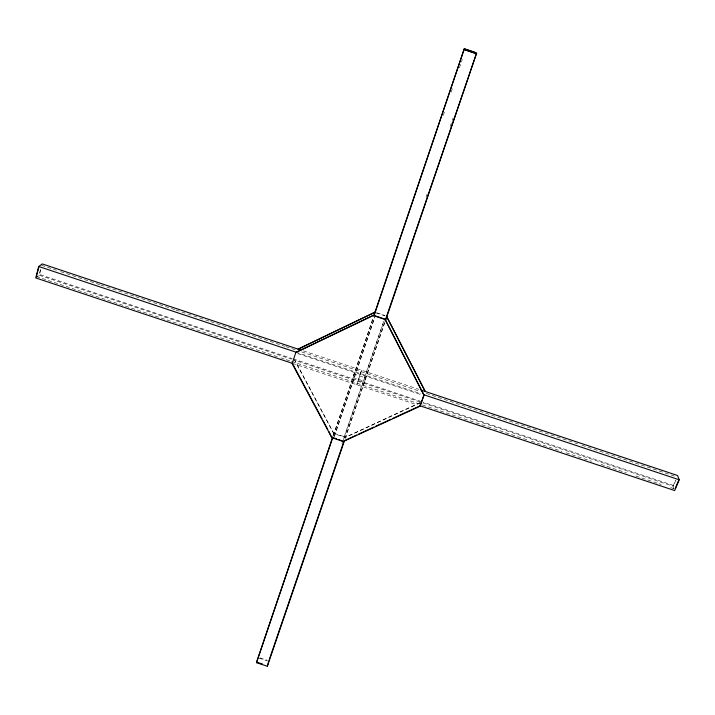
<?xml version="1.0" encoding="UTF-8"?>
<svg xmlns="http://www.w3.org/2000/svg" width="715" height="715" viewBox="0 0 715 715"><rect width="100%" height="100%" fill="white"/><g stroke="black" fill="none" stroke-linecap="round" stroke-linejoin="round"><path stroke-width="0.54" stroke-dasharray="3.58 2.68" d="M420.322 402.491L345.238 437.419L333.851 433.639L294.562 360.208L420.25 402.044M40.549 269.341L39.236 274.381L292.256 358.599M35.75 277.929L39.298 275.248L40.907 269.063M333.851 433.639L294.696 359.868M333.136 435.748L373.123 317.764M333.467 435.462L374.124 315.512M334.298 436.123L374.562 317.433M334.298 436.713L374.892 317.031M443.3 115.401L444.373 112.237M451.174 92.181L452.613 87.954M459.414 67.898L462.283 59.452M341.967 443.372L383.91 320.552M426.069 197.134L427.15 193.971M450.209 126.457L453.096 118.011M343.468 439.761L383.955 321.232M384.438 322.715L345.238 437.419L421.296 402.393L673.021 486.173L674.022 488.801M345.211 438.51L385.644 320.24M673.021 486.173L675.487 480.346M676.05 479.837L673.637 485.539L423.137 402.161M260.037 657.889L266.909 660.151M258.991 658.14L267.642 660.982M333.959 433.254L345.336 437.026M303.401 350.886L418.91 389.353M41.604 265.31L56.405 270.234M60.632 271.646L99.751 284.668M100.806 285.026L134.643 296.287M135.698 296.645L174.817 309.667M175.872 310.024L209.701 321.285M210.755 321.634L284.767 346.283M285.821 346.632L295.34 349.805M301.676 351.914L419.911 391.284M426.265 393.402L577.711 443.836M581.947 445.248L676.202 476.637M295.93 352.155L420.903 393.768M297.771 353.621L421.341 394.769M293.32 358.948L422.082 401.812M39.298 275.248L291.38 359.144M36.402 276.517L279.869 357.545M280.923 357.893L285.16 359.305M286.223 359.654L290.451 361.066M291.514 361.415L421.367 404.636M422.431 404.985L527.044 439.805M531.263 441.209L561.91 451.406M566.137 452.818L591.502 461.255M601.011 464.419L626.367 472.856M635.876 476.029L658.068 483.412M659.132 483.76L661.241 484.466M670.75 487.63L674.978 489.033M292.319 363.309L416.925 404.77M376.93 312.839L384.724 315.44M375.884 312.812L385.626 316.075M365.58 377.904L364.73 381.417L353.103 377.547L354.041 374.061L365.58 377.904M361.513 370.236L356.856 384.786L361.513 370.236"/><path stroke-width="1.07" d="M374.124 315.512L464.294 48.745L476.664 52.937L385.644 320.24M423.995 395.172L385.099 319.176L373.302 315.235L295.787 352.486L373.221 315.538L385.028 319.48L423.995 395.172L420.062 406.209L343.334 441.504L331.849 437.687L292.167 363.649L295.93 352.155L38.726 266.507L35.75 277.929L292.319 363.309L322.045 418.793M420.062 406.209L424.031 394.805L679.25 479.783L674.692 490.553L420.098 405.834L392.884 418.355M386.601 316.396L425.202 391.454L386.601 316.396L476.306 53.991M343.334 441.504L338.579 439.493M36.402 276.517L38.78 267.392M332.779 436.802L256.453 662.68L267.339 666.255L268.876 660.794M331.849 437.687L328.829 431.449M373.838 315.655L464.294 48.745M256.453 662.68L332.752 437.562L331.957 437.294M269.233 659.739L344.156 440.574M385.162 320.615L386.243 317.451M267.339 666.255L344.487 440.619L356.588 435.051M675.38 488.077L678.624 480.435M38.726 266.507L42.257 263.915L300.246 349.841M358.599 434.121L373.722 427.168M375.741 426.238L390.864 419.285M257.704 662.492L262.539 664.074M333.726 437.884L336.64 438.849M421.01 390.05L677.543 475.484L679.25 479.783M464.25 49.621L476.735 53.848M323.091 420.742L327.783 429.509M465.528 49.255L465.501 49.952L475.475 53.33L475.43 52.615L465.528 49.255M374.991 312.196L298.146 349.135L374.991 312.196"/></g></svg>
